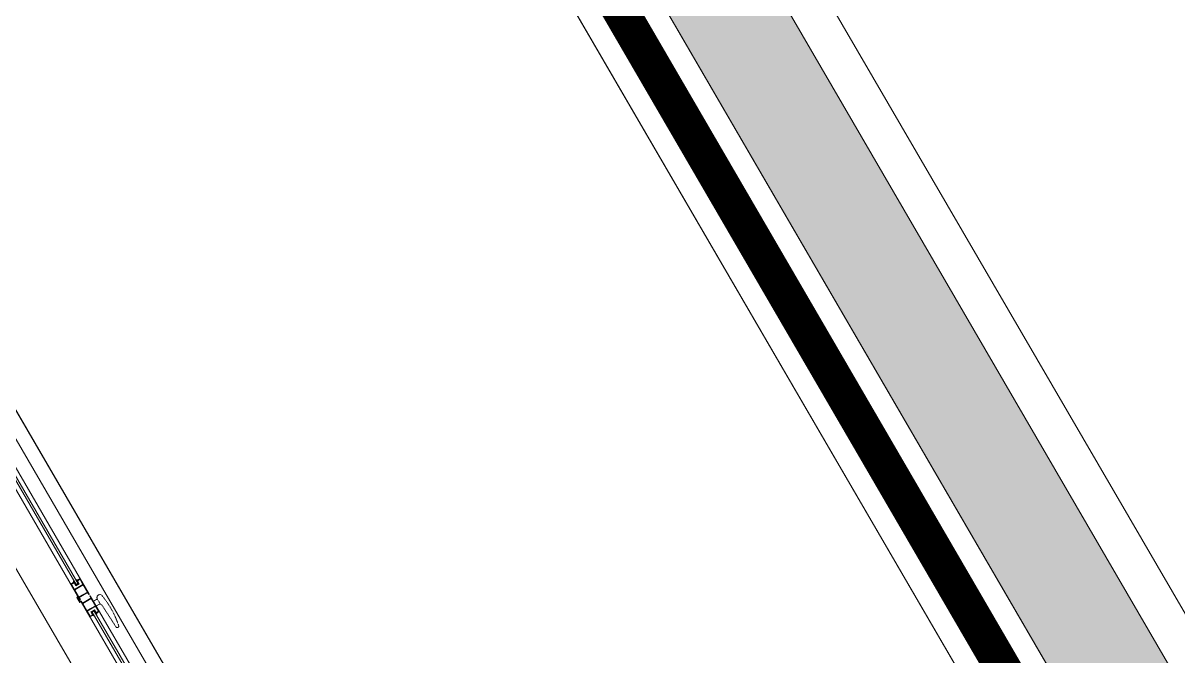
# Model space of a CAD drawing. Header units: millimetres. Extents: x 403824132 to 733479728, y 1974822364 to 2151530530.
# Drawn here: x 568646929 to 568650125, y 2063050890 to 2063052641 of the extents above; entities that cross this region are included whole.
import ezdxf

# ---------------------------------------------------------------- set-up
doc = ezdxf.new("R2010")
doc.units = ezdxf.units.MM
doc.linetypes.add('CENTER', pattern=[3, 1.5, -0.5, 0.5, -0.5])
doc.linetypes.add('HIDDEN', pattern=[0.75, 0.5, -0.25])
doc.layers.add('ChiaLo', color=128, linetype='CENTER')
doc.layers.add('loKBT', color=42, linetype='Continuous')
for name, color, linetype, lineweight in [('E- RANH GIOI', 1, 'CENTER', 13), ('E- THAY', 9, 'Continuous', 20), ('E-Manh', 251, 'Continuous', 13), ('i_Cay', 114, 'Continuous', 13), ('i_Hatch', 250, 'Continuous', 13), ('LD-CUA', 146, 'Continuous', 13), ('LD-THAY', 9, 'Continuous', 13)]:
    doc.layers.add(name, color=color, linetype=linetype, lineweight=lineweight)

# ---------------------------------------------------------------- blocks, each defined once
blk = doc.blocks.new('mb-cay40')
at = {"color": 0, "linetype": 'ByBlock'}
for centre, radius, start, end in [((-136.2343589076481, 736.8957466763095), 62.92479999999998, 125.4093320002077, 202.7100880001333), ((-230.740058907686, 763.8882466762698), 62.92479999999998, 305.4093320002077, 22.71008800013334), ((16.26654109236551, 684.2603466763248), 136.5301, 133.811686000385, 194.307733999988), ((-210.5471589076042, 749.0423466762695), 136.5301, 313.811686000385, 14.30773399998799), ((-426.9131589077006, 693.7752466762759), 54.12369999999999, 146.8150690002197, 244.0193430003837), ((-495.9196589076018, 674.7454466763011), 54.12369999999999, 326.8150690002197, 64.01934300038363), ((-299.5701589075907, 710.3054466762878), 100.1777, 149.4737229998766, 231.7585850006217), ((-447.8704589076224, 682.5084466762783), 100.1777, 329.4737229998766, 51.75858500062168), ((-230.6878589075932, 779.3904466762833), 98.06469999999999, 192.3059549999538, 259.6848969996826), ((-344.058958907699, 662.0099466762913), 98.06469999999999, 12.30595499995376, 79.68489699968265), ((112.6560410923557, 711.3373466763078), 137.2196, 163.4642290000644, 212.7905639999698), ((-134.2428589076444, 676.0780466762808), 137.2196, 343.4642290000643, 32.79056399996983), ((-147.5025589076395, 637.821246676278), 79.6564, 145.524785000142, 220.8327340004014), ((-273.4387589076068, 630.8271466763035), 79.6564, 325.524785000142, 40.83273400040141), ((138.3718410924193, 615.5002466762926), 80.63699999999999, 104.100357000399, 168.4650159999594), ((39.71864109238959, 709.8323466762886), 80.63699999999999, 284.100357000399, 348.4650159999595), ((230.3510410923918, 506.037146676299), 141.3623, 100.3005049996434, 160.4476489999013), ((71.86314109229716, 692.4305466762962), 141.3623, 280.3005049996434, 340.4476489999013), ((-541.5223589077068, 596.8183466762894), 98.14920000000001, 183.3189289998474, 263.1903650005937), ((-651.1445589076611, 493.6793466763265), 98.14920000000001, 3.318928999847402, 83.19036500059372), ((-554.1702589076594, 555.716446676277), 69.85239999999999, 25.45365099951863, 116.6851969996846), ((-522.4680589076888, 648.1498466762605), 69.85239999999999, 205.4536509995186, 296.6851969996846), ((-390.4405589076341, 597.053746676309), 66.85079999999999, 168.8066020001733, 257.6390980002616), ((-470.3303589076386, 544.7297466762902), 66.85079999999999, 348.8066020001733, 77.63909800026163), ((48.89724109234521, 562.139746676261), 68.7981, 103.8913859995158, 198.9039470000852), ((-32.70725890767062, 606.6362466762985), 68.7981, 283.8913859995158, 18.90394700008519), ((259.9547410923115, 520.9738466762719), 76.85969999999999, 122.5817349996012, 207.1799879998302), ((150.1931410923426, 550.6291466762632), 76.85969999999999, 302.5817349996012, 27.17998799983019), ((-653.7485589076532, 502.9852466762604), 44.2471, 163.4933459999228, 274.4697339999847), ((-692.7238589076442, 471.4445466763245), 44.2471, 343.4933459999227, 94.46973399998471), ((213.0515410923108, 368.6593466762861), 79.60759999999999, 86.02821900006174, 161.3697619999351), ((143.1294410924311, 473.5071466763002), 79.60759999999999, 266.0282190000617, 341.3697619999351), ((299.7197410923836, 426.0202466763112), 53.529, 59.98145400028278, 155.6675900001146), ((277.7252410923538, 494.4245466762877), 53.529, 239.9814540002828, 335.6675900001146), ((-680.1407589076553, 301.4285466763176), 101.6635, 69.72013800080484, 135.6489100005381), ((-717.600058907643, 467.8581466763062), 101.6635, 249.7201380008048, 315.6489100005381), ((-620.4297589075868, 356.9077466762828), 75.7726, 22.57230600034306, 98.33354300080866), ((-561.4437589076697, 460.9655466763143), 75.7726, 202.5723060003431, 278.3335430008087), ((281.8093410923029, 453.3035466762885), 110.2473, 244.7352629998049, 320.5781150000673), ((319.9207410923555, 283.5921466762593), 110.2473, 64.73526299980486, 140.5781150000674), ((-743.3930589076772, 225.974346676303), 95.9612, 30.9482359996829, 110.5783940005535), ((359.2284410923021, 242.1056466762602), 79.1061, 90.25287400078554, 173.52208300028), ((280.2783410924312, 330.1357466762784), 79.1061, 270.2528740007856, 353.5220830002799), ((-694.8229589076363, 365.1617466763128), 95.9612, 210.9482359996829, 290.5783940005535), ((-736.4670589076995, 276.7996466763216), 75.60229999999999, 224.257649999822, 288.5926610007619), ((-766.5091589076037, 152.3813466762949), 75.60229999999999, 44.25764999982202, 108.5926610007619), ((-649.4696589076193, 256.585046676264), 83.90719999999999, 240.5094849996896, 309.291989999972), ((-637.6392589076131, 118.6108466762598), 83.90719999999999, 60.50948499968955, 129.291989999972), ((231.9157410923508, 266.539646676305), 78.02799999999999, 238.8747640006676, 311.2135240002623), ((242.9923410922929, 141.0472466762949), 78.02799999999999, 58.87476400066763, 131.2135240002623), ((344.0384410923289, 142.0358466763282), 53.57989999999999, 28.1981360000389, 112.1917869993301), ((371.0219410923892, 216.9645466762668), 53.57989999999999, 208.1981360000389, 292.1917869993301), ((-659.0736589076696, 39.63904667626048), 110.8102, 100.8761589997203, 165.4479130002026), ((-787.2373589075869, 176.3009466762742), 110.8102, 280.8761589997204, 345.4479130002026), ((349.6776410924213, 166.3968466762817), 97.6447, 209.1951970002367, 286.7189010004093), ((292.527541092335, 25.24994667626743), 97.6447, 29.19519700023669, 106.7189010004093), ((-716.1905589076923, 74.23634667632723), 87.35799999999999, 234.9744629993681, 331.3792250002423), ((-689.6452589076944, -39.14615332373069), 87.35799999999999, 54.97446299936808, 151.3792250002424), ((208.0612410923932, 37.25554667630786), 77.31559999999999, 208.8071649999463, 283.9198800002828), ((158.9131410923146, -75.04515332368464), 77.31559999999999, 28.80716499994626, 103.9198800002828), ((313.8222410924209, -58.64165332372795), 90.3688, 71.37116600059133, 141.7535400000561), ((271.7177410924342, 82.93484667628945), 90.3688, 251.3711660005913, 321.7535400000561), ((-674.8470589076169, -123.2118533237299), 70.02329999999999, 71.8192460004174, 140.0817599994504), ((-706.7037589076499, -11.75075332372944), 70.02329999999999, 251.8192460004175, 320.0817599994504), ((-551.4629589076503, -83.00365332367801), 74.9971, 87.17243399982254, 157.2364690000009), ((-616.9188589076803, 20.92074667628185), 74.9971, 267.1724339998225, 337.2364690000009), ((-557.1729589076713, -163.3047533236968), 77.98479999999999, 113.475291999382, 203.4559599999777), ((-659.7790589075885, -122.8160533237024), 77.98479999999999, 293.475291999382, 23.45595999997768), ((274.5892410923552, -86.62635332370701), 116.145, 186.5486859998972, 256.8911319994462), ((132.8601410923875, -212.990753323691), 116.145, 6.548685999897183, 76.89113199944619), ((296.2157410923683, -68.1395533237228), 50.671, 179.2557220000184, 267.628659000778), ((243.4524410924059, -118.1089533236882), 50.671, 359.2557220000184, 87.62865900077804), ((-604.7676589076873, -147.1679533237184), 106.605, 271.6327640008068, 352.0267889999677), ((-496.1556589076645, -268.5169533236767), 106.605, 91.63276400080674, 172.0267889999677), ((-341.8780589076923, -220.9033533237016), 95.91319999999999, 122.8873139993626, 186.7253339999508), ((-489.2111589075648, -151.593553323728), 95.91319999999999, 302.8873139993626, 6.725333999950768), ((69.87894109232002, -150.8368533236935), 70.3103, 173.6499809998805, 254.6514450005405), ((-18.61045890764217, -210.8629533236744), 70.3103, 353.6499809998805, 74.65144500054049), ((-472.8800589076418, -293.5357533236747), 49.2563, 76.54190599947391, 193.4774260002929), ((-509.3162589076674, -257.1117533236902), 49.2563, 256.541905999474, 13.4774260002929), ((-314.2852589076501, -280.7871533237339), 91.05040000000001, 159.1169869998805, 230.3606240003511), ((-457.4404589076003, -318.4468533237086), 91.05040000000001, 339.1169869998805, 50.36062400035106), ((-132.5331589076959, -236.0941533236837), 75.353, 148.7876610002004, 221.5977110001933), ((-253.3297589076974, -247.0719533237279), 75.353, 328.7876610002005, 41.59771100019329), ((99.92604109243257, -278.0229533236925), 148.0051, 165.2071100000012, 218.3217489999558), ((-159.2895589076797, -332.0080533237124), 148.0051, 345.2071100000012, 38.32174899995582), ((110.3971410924278, -276.4030533237237), 64.3426, 156.7754189998254, 231.2879720002375), ((11.02814109236351, -301.2369533236779), 64.3426, 336.7754189998254, 51.28797200023745), ((161.8329410923761, -136.5778533236808), 96.71849999999999, 218.6962139999035, 286.2415449999098), ((113.3978410923155, -289.9039533237083), 96.71849999999999, 38.69621399990353, 106.2415449999098), ((-220.1570589075855, -348.4649533237389), 108.6658, 122.1169890002436, 201.7275269999994), ((-378.8747589077102, -296.6562533236793), 108.6658, 302.1169890002436, 21.72752699999944), ((-170.4776589077082, -363.9031533237066), 62.5472, 129.7475050000398, 206.070901000292), ((-266.6537589076324, -343.3009533236764), 62.5472, 309.7475050000398, 26.07090100029198), ((-159.7919589076482, -372.2426533237012), 84.6027, 5.31956000003229, 80.41896799967047), ((-61.47215890765074, -280.976453323703), 84.6027, 185.3195600000323, 260.4189679996705)]:
    blk.add_arc(centre, radius, start, end, dxfattribs=at)
blk = doc.blocks.new('SAN VUON BT A-BT1')
at = {"layer": 'i_Hatch', "true_color": 0x46cb3a, "transparency": 33554687}
h = blk.add_hatch(dxfattribs=at)
h.set_pattern_fill('CROSS', color=95, scale=300, double=1)
h.set_pattern_definition([(0, (2832.471804052591, -202892.1308809184), (75, 75), [37.5, -112.5]), (90, (2851.221804052591, -202910.8808809183), (-74.99999999999999, 75), [37.5, -112.5])])
h.paths.add_polyline_path([(7163776.864386948, 841296.910365944), (7151496.864386948, 841296.910365944), (7151496.864386948, 841006.910365944), (7163486.864386948, 841006.910365944), (7163486.864386948, 821856.910365944), (7163776.864386948, 821856.910365944)])
h.paths.add_polyline_path([(7158157.283433403, 822152.3777757367), (7151786.864386949, 822152.3777756564), (7151786.864386949, 839436.8804223271), (7151496.864386948, 839436.8686022377), (7151496.864386948, 821856.910365944), (7151496.864386948, 821516.9103659827), (7158157.283433396, 821516.9103659128)])
at = {"layer": 'E- RANH GIOI', "ltscale": 0.1, "const_width": 100}
blk.add_lwpolyline([(7151386.86438695, 821436.910365944), (7163886.864386948, 821436.910365944), (7163886.864386948, 841436.910365944), (7151386.86438695, 841436.910365944)], close=True, dxfattribs=at)
at = {"layer": 'E-Manh'}
for p, q in [((7151496.864386948, 841326.910365944), (7151496.864386948, 821886.910365944)), ((7151786.851731919, 839436.8745122823), (7151786.864386949, 822182.377775656)), ((7151896.851727768, 839436.8745122823), (7151896.864386949, 822292.3777757328))]:
    blk.add_line(p, q, dxfattribs=at)
blk.add_lwpolyline([(7151496.864386948, 841326.910365944), (7151496.864386948, 821546.9103659827), (7158267.258378486, 821546.9103659117)], dxfattribs=at)
at = {"layer": 'i_Cay', "xscale": 0.5, "yscale": 0.5, "zscale": 0.5}
blk.add_blockref('mb-cay40', (7151841.709999298, 834401.7268692127), dxfattribs=at)
blk = doc.blocks.new('MBT1 BT1')
at = {"layer": 'E- RANH GIOI', "ltscale": 0.1, "const_width": 100}
blk.add_lwpolyline([(7075416.34573628, 1014867.457355331), (7087916.345736279, 1014867.457355331), (7087916.345736279, 1034867.457355331), (7075416.34573628, 1034867.457355331)], close=True, dxfattribs=at)
at = {"layer": 'E- THAY'}
blk.add_blockref('SAN VUON BT A-BT1', (-75970.5186506696, 193430.5469893871), dxfattribs=at)
blk = doc.blocks.new('BT-02')
at = {"layer": 'loKBT'}
for points in [[(7630060.124452466, 959879.0005995429), (7630060.124452646, 939879.00005103), (7618667.766573792, 939879.0000509259), (7613983.363402477, 944869.0301038396), (7614932.676551656, 959879.0005995814), (7630060.124452462, 959879.0005995422)], [(7642560.124795453, 959879.0005996252), (7642560.124796122, 939879.000051634), (7630060.124452642, 939879.0000515198), (7630060.124451458, 959879.0005995416), (7642560.124795453, 959879.0005996252)]]:
    blk.add_lwpolyline(points, dxfattribs=at)
blk.add_lwpolyline([(7642560.124795075, 959879.0006035456), (7630060.124453478, 959879.0006030696), (7630060.124453497, 939879.0000548286), (7642560.12479603, 939879.0000550674)], close=True, dxfattribs=at)
blk = doc.blocks.new('kkkk')
h = blk.add_hatch(color=250)
edge = h.paths.add_edge_path()
edge.add_line((333058.7503477686, 105336.6100560361), (333060.2503477686, 105336.6100560361))
edge.add_line((333060.2503477686, 105336.6100560361), (333060.2503477686, 105341.6100560361))
edge.add_line((333060.2503477686, 105341.6100560361), (333061.7503477686, 105341.6100560361))
edge.add_line((333061.7503477686, 105341.6100560361), (333061.7503477686, 105371.6100560361))
edge.add_line((333061.7503477686, 105371.6100560361), (333027.5003477686, 105371.6100560361))
edge.add_line((333027.5003477686, 105371.6100560361), (333027.5003477686, 105386.6100560362))
edge.add_line((333027.5003477686, 105386.6100560362), (333022.1618856793, 105386.6100560362))
edge.add_line((333022.1618856793, 105386.6100560362), (333022.1618856793, 105383.6100560361))
edge.add_line((333022.1618856793, 105383.6100560361), (333023.6618856793, 105383.6100560361))
edge.add_line((333023.6618856793, 105383.6100560361), (333023.6618856793, 105385.1100560361))
edge.add_line((333023.6618856793, 105385.1100560361), (333026.0003477686, 105385.1100560361))
edge.add_line((333026.0003477686, 105385.1100560361), (333026.0003477686, 105378.0508778042))
edge.add_line((333026.0003477686, 105378.0508778042), (333023.6618856793, 105378.0508778042))
edge.add_line((333023.6618856793, 105378.0508778042), (333023.6618856793, 105379.5508778041))
edge.add_line((333023.6618856793, 105379.5508778041), (333022.1618856793, 105379.5508778041))
edge.add_line((333022.1618856793, 105379.5508778041), (333022.1618856793, 105376.5508778041))
edge.add_line((333022.1618856793, 105376.5508778041), (333026.0003477686, 105376.5508778041))
edge.add_line((333026.0003477686, 105376.5508778041), (333026.0003477686, 105371.6100560361))
edge.add_line((333026.0003477686, 105371.6100560361), (332991.7503477686, 105371.6100560361))
edge.add_line((332991.7503477686, 105371.6100560361), (332991.7503477686, 105341.6100560361))
edge.add_line((332991.7503477686, 105341.6100560361), (332993.2503477686, 105341.6100560361))
edge.add_line((332993.2503477686, 105341.6100560361), (332993.2503477686, 105336.6100560361))
edge.add_line((332993.2503477686, 105336.6100560361), (332994.7503477685, 105336.6100560361))
edge.add_line((332994.7503477685, 105336.6100560361), (332994.7503477685, 105341.6100560361))
edge.add_line((332994.7503477685, 105341.6100560361), (333002.2503477686, 105341.6100560361))
edge.add_line((333002.2503477686, 105341.6100560361), (333002.2503477686, 105343.1100560361))
edge.add_line((333002.2503477686, 105343.1100560361), (332993.2503477686, 105343.1100560361))
edge.add_line((332993.2503477686, 105343.1100560361), (332993.2503477686, 105370.1100560361))
edge.add_line((332993.2503477686, 105370.1100560361), (333006.8920954218, 105370.1100560361))
edge.add_arc((333010.0003477685, 105367.6396451521), 3.970410884021193, 141.5226399061715, 209.9999999996041)
edge.add_line((333006.5618710796, 105365.6544397101), (333007.8609091851, 105366.4044397101))
edge.add_arc((333010.0003477685, 105367.6396451522), 2.470410884022959, -390.0000000008324, -150.0000000000441, ccw=False)
edge.add_line((333012.1397863518, 105366.4044397101), (333013.4388244577, 105365.6544397101))
edge.add_arc((333010.0003477685, 105367.6396451521), 3.970410884017615, -29.99999999942238, 38.47736009484422)
edge.add_line((333013.1086001153, 105370.1100560362), (333040.3920954216, 105370.1100560361))
edge.add_arc((333043.5003477685, 105367.6396451521), 3.970410884021193, 141.5226399061715, 209.9999999996041)
edge.add_line((333040.0618710795, 105365.6544397101), (333041.3609091852, 105366.4044397101))
edge.add_arc((333043.5003477685, 105367.6396451522), 2.470410884022959, -390.0000000008324, -150.0000000000441, ccw=False)
edge.add_line((333045.639786352, 105366.4044397101), (333046.9388244575, 105365.6544397101))
edge.add_arc((333043.5003477685, 105367.6396451521), 3.970410884017615, -29.99999999942238, 38.47736009484422)
edge.add_line((333046.6086001155, 105370.1100560362), (333060.2503477686, 105370.1100560361))
edge.add_line((333060.2503477686, 105370.1100560361), (333060.2503477686, 105343.1100560361))
edge.add_line((333060.2503477686, 105343.1100560361), (333051.2503477687, 105343.1100560361))
edge.add_line((333051.2503477687, 105343.1100560361), (333051.2503477687, 105341.6100560361))
edge.add_line((333051.2503477687, 105341.6100560361), (333058.7503477686, 105341.6100560361))
edge.add_line((333058.7503477686, 105341.6100560361), (333058.7503477686, 105336.6100560361))
blk.add_lwpolyline([(333026.0003477686, 105378.0508778042), (333026.0003477686, 105385.1100560361), (333023.6618856793, 105385.1100560361), (333023.6618856793, 105383.6100560361), (333022.1618856793, 105383.6100560361), (333022.1618856793, 105386.6100560362), (333027.5003477686, 105386.6100560362), (333027.5003477686, 105371.6100560361), (333061.7503477686, 105371.6100560361), (333061.7503477686, 105341.6100560361), (333060.2503477686, 105341.6100560361), (333060.2503477686, 105336.6100560361), (333058.7503477686, 105336.6100560361), (333058.7503477686, 105341.6100560361), (333051.2503477687, 105341.6100560361), (333051.2503477687, 105343.1100560361), (333060.2503477686, 105343.1100560361), (333060.2503477686, 105370.1100560361), (333046.6086001155, 105370.1100560362, -0.3080097014273616), (333046.9388244575, 105365.6544397101), (333045.639786352, 105366.4044397101, 1.732050807573783), (333041.3609091852, 105366.4044397101), (333040.0618710795, 105365.6544397101, -0.3080097014276107), (333040.3920954216, 105370.1100560361), (333013.1086001153, 105370.1100560362, -0.3080097014273616), (333013.4388244577, 105365.6544397101), (333012.1397863518, 105366.4044397101, 1.732050807573783), (333007.8609091851, 105366.4044397101), (333006.5618710796, 105365.6544397101, -0.3080097014276107), (333006.8920954218, 105370.1100560361), (332993.2503477686, 105370.1100560361), (332993.2503477686, 105343.1100560361), (333002.2503477686, 105343.1100560361), (333002.2503477686, 105341.6100560361), (332994.7503477685, 105341.6100560361), (332994.7503477685, 105336.6100560361), (332993.2503477686, 105336.6100560361), (332993.2503477686, 105341.6100560361), (332991.7503477686, 105341.6100560361), (332991.7503477686, 105371.6100560361), (333026.0003477686, 105371.6100560361), (333026.0003477686, 105376.5508778041), (333022.1618856793, 105376.5508778041), (333022.1618856793, 105379.5508778041), (333023.6618856793, 105379.5508778041), (333023.6618856793, 105378.0508778042)], format="xyb", close=True)
blk = doc.blocks.new('ccccc')
h = blk.add_hatch(color=250)
h.paths.add_polyline_path([(333034.3144056356, 105325.3407150077), (333084.3144056355, 105325.3407150077), (333084.3144056355, 105326.8407150077), (333077.6940542447, 105326.8407150077), (333077.6940542447, 105353.8407150077), (333084.3144056355, 105353.8407150077), (333084.3144056355, 105355.3407150077), (333034.3144056356, 105355.3407150077), (333034.3144056356, 105346.7373347332), (333035.8144056356, 105346.7373347332), (333035.8144056356, 105353.8407150077), (333052.1347392885, 105353.8407150077), (333052.1347392885, 105326.8407150077), (333035.8144056356, 105326.8407150077), (333035.8144056356, 105333.9440952822), (333034.3144056356, 105333.9440952822)])
h.paths.add_polyline_path([(333053.6347392886, 105326.8407150077), (333053.6347392886, 105353.8407150077), (333076.1940542446, 105353.8407150077), (333076.1940542446, 105326.8407150077)], flags=16)
for p, q in [((333034.3144056356, 105346.7373347332), (333035.8144056356, 105346.7373347332)), ((333034.3144056356, 105333.9440952822), (333035.8144056356, 105333.9440952822)), ((333052.1347392885, 105353.8407150077), (333052.1347392885, 105326.8407150077)), ((333053.6347392886, 105353.8407150077), (333053.6347392886, 105326.8407150077)), ((333076.1940542446, 105353.8407150077), (333076.1940542446, 105326.8407150077)), ((333077.6940542447, 105353.8407150077), (333077.6940542447, 105326.8407150077)), ((333084.3144056355, 105355.3407150077), (333084.3144056355, 105353.8407150077)), ((333084.3144056355, 105326.8407150077), (333084.3144056355, 105325.3407150077))]:
    blk.add_line(p, q)
for points in [[(333084.3144056355, 105355.3407150077), (333034.3144056356, 105355.3407150077), (333034.3144056356, 105346.7373347332)], [(333034.3144056356, 105333.9440952822), (333034.3144056356, 105325.3407150077), (333084.3144056355, 105325.3407150077)], [(333052.1347392885, 105353.8407150077), (333035.8144056356, 105353.8407150077), (333035.8144056356, 105346.7373347332)], [(333035.8144056356, 105333.9440952822), (333035.8144056356, 105326.8407150077), (333052.1347392885, 105326.8407150077)], [(333076.1940542446, 105353.8407150077), (333053.6347392886, 105353.8407150077)], [(333084.3144056355, 105353.8407150077), (333077.6940542447, 105353.8407150077)], [(333053.6347392886, 105326.8407150077), (333076.1940542446, 105326.8407150077)], [(333077.6940542447, 105326.8407150077), (333084.3144056355, 105326.8407150077)]]:
    blk.add_lwpolyline(points)
blk = doc.blocks.new('dasdsd')
at = {"linetype": 'HIDDEN', "ltscale": 0.05}
for p, q in [((-9.569141384446992, -15.90723716295906), (-9.569141384446992, 0)), ((9.569141384446992, 0), (-9.569141384446992, 0)), ((9.569141384446992, -15.90723716294451), (9.569141384446992, 0)), ((-16.34979056974407, -18.90631077674334), (-107.8912883332232, -23.1459015282162)), ((-10.46026030555367, -16.12276114153791), (-15.45867164875381, -18.69078679804806)), ((9.569141384330578, -15.90723716295906), (-9.569141384446992, -15.90723716295906))]:
    blk.add_line(p, q, dxfattribs=at)
for centre, radius, start, end in [((-106.2585171776591, -28.09938181765028), 5.215640768237306, 108.2433054779571, 251.7566945220429), ((-40.96028682653559, 286.6360905124457), 326.6202464477597, 258.1751875100508, 278.8996242376831), ((-16.34979056974407, -16.9563107767899), 1.95, 270, 297.1926651147454), ((-9.569141384446992, -17.85723716302891), 1.95, 90, 117.1926651147453), ((9.569141384446992, -25.97958644191385), 10.07234927896024, 270, 90)]:
    blk.add_arc(centre, radius, start, end, dxfattribs=at)
blk = doc.blocks.new('fffsf')
h = blk.add_hatch(color=250)
h.paths.add_polyline_path([(333183.8310297608, 105395.8081060237), (333133.8310297608, 105395.8081060237), (333133.8310297608, 105394.3081060237), (333140.4513811519, 105394.3081060237), (333140.4513811519, 105367.3081060237), (333133.8310297608, 105367.3081060237), (333133.8310297608, 105364.3081060237), (333118.8310297608, 105364.3081060237), (333118.8310297608, 105361.3081060237), (333135.3310297608, 105361.3081060237), (333135.3310297608, 105365.8081060237), (333183.8310297608, 105365.8081060237), (333183.8310297608, 105374.4114862982), (333182.3310297608, 105374.4114862982), (333182.3310297608, 105367.3081060237), (333166.0106961079, 105367.3081060237), (333166.0106961079, 105394.3081060237), (333182.3310297608, 105394.3081060237), (333182.3310297608, 105387.2047257492), (333183.8310297608, 105387.2047257492)])
h.paths.add_polyline_path([(333164.5106961079, 105394.3081060237), (333164.5106961079, 105367.3081060237), (333141.9513811518, 105367.3081060237), (333141.9513811518, 105394.3081060237)], flags=16)
for p, q in [((333133.8310297608, 105395.8081060237), (333133.8310297608, 105394.3081060237)), ((333140.4513811519, 105394.3081060237), (333140.4513811519, 105367.3081060237)), ((333141.9513811518, 105394.3081060237), (333141.9513811518, 105367.3081060237)), ((333164.5106961079, 105394.3081060237), (333164.5106961079, 105367.3081060237)), ((333166.0106961079, 105394.3081060237), (333166.0106961079, 105367.3081060237)), ((333183.8310297608, 105387.2047257492), (333182.3310297608, 105387.2047257492)), ((333183.8310297608, 105374.4114862982), (333182.3310297608, 105374.4114862982))]:
    blk.add_line(p, q)
for points in [[(333133.8310297608, 105395.8081060237), (333183.8310297608, 105395.8081060237), (333183.8310297608, 105387.2047257492)], [(333133.8310297608, 105394.3081060237), (333140.4513811519, 105394.3081060237)], [(333141.9513811518, 105394.3081060237), (333164.5106961079, 105394.3081060237)], [(333166.0106961079, 105394.3081060237), (333182.3310297608, 105394.3081060237), (333182.3310297608, 105387.2047257492)], [(333183.8310297608, 105374.4114862982), (333183.8310297608, 105365.8081060237), (333135.3310297608, 105365.8081060237), (333135.3310297608, 105361.3081060237), (333118.8310297608, 105361.3081060237)], [(333133.8310297608, 105367.3081060237), (333133.8310297608, 105364.3081060237), (333118.8310297608, 105364.3081060237), (333118.8310297608, 105361.3081060237)], [(333140.4513811519, 105367.3081060237), (333133.8310297608, 105367.3081060237)], [(333164.5106961079, 105367.3081060237), (333141.9513811518, 105367.3081060237)], [(333182.3310297608, 105374.4114862982), (333182.3310297608, 105367.3081060237), (333166.0106961079, 105367.3081060237)]]:
    blk.add_lwpolyline(points)
blk = doc.blocks.new('*U183')
for points in [[(88.41580056528618, 82.17994154020562), (88.41580056524253, 80.6033802745078), (77.17966634732147, 80.60338027449323), (77.17966634729966, 69.39661972550675), (88.41580056521342, 69.39661972551403), (88.41580056528618, 67.82005845976528, 0.2403906807314063), (91.14311726333106, 71.99999999998546), (80.17966634737968, 71.99999999998546), (80.17966634732147, 77.99999999998543), (91.14311726327287, 77.99999999998543, 0.2403906807301442)], [(832.1262034034436, 82.17994154014741), (832.1262034035167, 80.6033802744132), (843.3623376214232, 80.60338027440594), (843.3623376214084, 69.39661972541944), (832.1262034034871, 69.39661972542672), (832.1262034034436, 67.82005845970707, -0.2403906807314063), (829.3988867054496, 71.99999999992724), (840.3623376213939, 71.99999999992724), (840.3623376213502, 77.99999999993452), (829.398886705399, 77.99999999994179, -0.2403906807301442)], [(937.9578045334848, 82.17994153920152), (937.9578045335215, 80.60338027349644), (926.7216703156078, 80.60338027346006), (926.7216703156661, 69.39661972447357), (937.95780453358, 69.39661972450267), (937.9578045335138, 67.82005845875392, 0.2403906807314063), (940.6851212314937, 71.99999999901047), (929.7216703155423, 71.99999999896681), (929.7216703155856, 77.99999999895226), (940.6851212315373, 77.99999999898864, 0.2403906807301442)]]:
    blk.add_hatch(color=250).paths.add_polyline_path(points)
for p, q in [((882.5420039685698, 89.99999999997091), (44.50000000021828, 90.00000000004366)), ((882.5420039685552, 89.99999999991269), (88.00000000023283, 89.99999999998545)), ((887.5420039684607, 89.9999999988213), (1682.084007918701, 89.99999999983993)), ((88.00000000024738, 59.99999999998546), (882.5420039685698, 59.99999999989814)), ((1682.084007918775, 59.99999999983993), (887.5420039685408, 59.99999999880675)), ((35.00000000011642, 20), (1735.084007918819, 20))]:
    blk.add_line(p, q)
for points in [[(88.41580056528618, 82.17994154020562), (88.41580056524253, 80.6033802745078), (77.17966634732147, 80.60338027449323), (77.17966634729966, 69.39661972550675), (88.41580056521342, 69.39661972551403), (88.41580056528618, 67.82005845976528, 0.2403906807314063), (91.14311726333106, 71.99999999998546), (80.17966634737968, 71.99999999998546), (80.17966634732147, 77.99999999998543), (91.14311726327287, 77.99999999998543, 0.2403906807301443)], [(832.1262034034436, 82.17994154014741), (832.1262034035167, 80.6033802744132), (843.3623376214232, 80.60338027440594), (843.3623376214084, 69.39661972541944), (832.1262034034871, 69.39661972542672), (832.1262034034436, 67.82005845970707, -0.2403906807314063), (829.3988867054496, 71.99999999992724), (840.3623376213939, 71.99999999992724), (840.3623376213502, 77.99999999993452), (829.398886705399, 77.99999999994179, -0.2403906807301443)], [(937.9578045334848, 82.17994153920152), (937.9578045335215, 80.60338027349644), (926.7216703156078, 80.60338027346006), (926.7216703156661, 69.39661972447357), (937.95780453358, 69.39661972450267), (937.9578045335138, 67.82005845875392, 0.2403906807314063), (940.6851212314937, 71.99999999901047), (929.7216703155423, 71.99999999896681), (929.7216703155856, 77.99999999895226), (940.6851212315373, 77.99999999898864, 0.2403906807301443)]]:
    blk.add_lwpolyline(points, format="xyb", close=True)
for points in [[(840.3623376213939, 71.99999999992724), (80.17966634737968, 71.99999999998546), (80.17966634732147, 77.99999999998543), (840.3623376213502, 77.99999999993452)], [(929.7216703156728, 71.99999999894499), (1689.904341571614, 71.9999999998545), (1689.904341571527, 77.99999999986177), (929.7216703155856, 77.99999999895226)]]:
    blk.add_lwpolyline(points, close=True)
at = {"rotation": 270}
blk.add_blockref('kkkk', (-105336.6100560361, 333081.7503477685), dxfattribs=at)
at = {"xscale": -1}
for name, p, rotation in [('ccccc', (333122.3144056175, -105265.3407150657), 359.9999999999902), ('fffsf', (-332246.2890260881, 105455.8081050878), 180.0000000001608), ('kkkk', (107106.6940639549, 333081.7503477685), 90)]:
    blk.add_blockref(name, p, dxfattribs=dict(at, rotation=rotation))
for p in [(-332201.7724016853, -105265.3407149498), (-331352.2303974212, -105265.3407159424)]:
    blk.add_blockref('ccccc', p)
at = {"xscale": -0.8000000000000002, "yscale": 0.8, "zscale": 0.8}
blk.add_blockref('dasdsd', (912.542003968555, 59.99999999895225), dxfattribs=at)
blk = doc.blocks.new('MB TANG 1 BT3')
at = {"layer": 'E- THAY'}
blk.add_lwpolyline([(7071865.109252914, 940680.8840764537), (7072085.109253019, 940680.8840764537), (7072085.10925302, 938910.8000685351), (7071865.109252917, 938910.8000685351)], close=True, dxfattribs=at)
at = {"layer": 'LD-CUA', "rotation": 270}
blk.add_blockref('*U183', (7071885.109252826, 940680.884076454), dxfattribs=at)

msp = doc.modelspace()

# ---------------------------------------------------------------- linework, layer by layer
at = {"layer": 'ChiaLo', "ltscale": 5, "elevation": 0.2756072640632745}
msp.add_lwpolyline([(568655097.7755159, 2063041476.729128), (568634915.1219379, 2063076166.952878)], dxfattribs=at)
at = {"layer": 'loKBT', "elevation": 0.2756072640632745}
for points in [[(568655847.1436483, 2063065128.920246), (568645006.4487271, 2063058821.841003), (568655097.7755158, 2063041476.729129), (568665938.4704374, 2063047783.808372)], [(568645006.4487269, 2063058821.841003), (568631887.0852755, 2063051189.0402), (568638637.3138198, 2063037692.568235), (568645217.68969, 2063035728.528973), (568655097.7755157, 2063041476.729128)]]:
    msp.add_lwpolyline(points, close=True, dxfattribs=at)

# ---------------------------------------------------------------- next in the draw order: block references
at = {"layer": 'LD-THAY', "xscale": 1.003354102868896, "yscale": 1.003354102868896, "zscale": 1.003354102868896, "rotation": 30.1906983248881}
msp.add_blockref('MBT1 BT1', (563030971.3485909, 2058591310.30127, -0.06536233179477118), dxfattribs=at)

# ---------------------------------------------------------------- next in the draw order: linework, layer by layer
at = {"layer": 'E- RANH GIOI', "ltscale": 0.05, "const_width": 100.1380112430793, "elevation": -0.0665916369707467}
msp.add_lwpolyline([(568631907.1124535, 2063051155.014519), (568645026.475832, 2063058787.81514), (568655097.9489346, 2063041476.828278), (568645217.8627834, 2063035728.627838), (568638637.4867058, 2063037692.66716)], close=True, dxfattribs=at)
at = {"layer": 'E- THAY'}
msp.add_line((568644986.6585255, 2063058637.211746, -0.06658844562201396), (568654891.9523487, 2063041611.855614, -0.06659778397181708), dxfattribs=at)
at = {"layer": 'E- THAY', "elevation": -0.0665916369707467}
msp.add_lwpolyline([(568631907.1124535, 2063051155.014519), (568645026.475832, 2063058787.81514), (568655097.9489346, 2063041476.828278), (568645217.8627834, 2063035728.627838), (568638637.4867058, 2063037692.66716)], close=True, dxfattribs=at)
at = {"layer": 'E- THAY', "elevation": -0.0665923219591226}
msp.add_lwpolyline([(568647948.258852, 2063049782.895325), (568644302.3787136, 2063056049.484413), (568640519.928011, 2063053848.867798), (568639870.3180046, 2063054965.426567), (568645288.8026714, 2063058117.882301), (568649584.2928143, 2063050734.734138), (568647948.258852, 2063049782.895325)], dxfattribs=at)

# ---------------------------------------------------------------- next in the draw order: block references
at = {"layer": 'loKBT', "xscale": 1.003354102868896, "yscale": 1.003354102868896, "zscale": 1.003354102868896, "rotation": 30.1906983248881}
msp.add_blockref('BT-02', (562512116.9320583, 2058376490.001122, -0.06519195950554779), dxfattribs=at)

# ---------------------------------------------------------------- next in the draw order: block references
at = {"layer": 'LD-THAY', "extrusion": (-4.47630194583068e-10, 2.880668829566138e-10, -1), "xscale": 1.001380112430792, "yscale": 1.001380112430792, "zscale": -1.001380112430793, "rotation": 329.8093023227514}
msp.add_blockref('MB TANG 1 BT3', (-575241487.6044693, 2065798863.79538, 0.4063446505737178), dxfattribs=at)

# ---------------------------------------------------------------- next in the draw order: linework, layer by layer
at = {"layer": 'LD-THAY', "elevation": -0.06658884293132626}
msp.add_lwpolyline([(568646347.9436207, 2063041542.314674), (568650744.6271057, 2063044100.290146), (568650888.1401691, 2063043853.618225), (568651442.0917683, 2063044175.905312), (568651119.8045845, 2063044729.857025), (568650946.6947708, 2063044629.142387), (568648346.0820713, 2063049099.111252), (568648501.8809052, 2063049189.754227), (568648199.7367592, 2063049709.084129), (568648043.9379272, 2063049618.441002), (568646321.6737232, 2063052578.692329), (568646477.4726524, 2063052669.335457), (568646175.3283176, 2063053188.665207), (568646019.5294838, 2063053098.021774), (568644513.8809547, 2063055685.951508), (568644669.679884, 2063055776.594635), (568644367.5357399, 2063056295.924385)], dxfattribs=at)

# ---------------------------------------------------------------- next in the draw order: block references
at = {"layer": 'LD-THAY', "xscale": 1.003354102868896, "yscale": 1.003354102868896, "zscale": 1.003354102868896, "rotation": 30.1906983248881}
msp.add_blockref('MBT1 BT1', (563030971.3485909, 2058591310.30127, -0.06536233179477118), dxfattribs=at)

# ---------------------------------------------------------------- next in the draw order: linework, layer by layer
at = {"layer": 'E- RANH GIOI', "ltscale": 0.05, "const_width": 100.1380112430793, "elevation": -0.0665916369707467}
msp.add_lwpolyline([(568631907.1124535, 2063051155.014519), (568645026.475832, 2063058787.81514), (568655097.9489346, 2063041476.828278), (568645217.8627834, 2063035728.627838), (568638637.4867058, 2063037692.66716)], close=True, dxfattribs=at)
at = {"layer": 'E- THAY'}
msp.add_line((568644986.6585255, 2063058637.211746, -0.06658844562201396), (568654891.9523487, 2063041611.855614, -0.06659778397181708), dxfattribs=at)
at = {"layer": 'E- THAY', "elevation": -0.0665916369707467}
msp.add_lwpolyline([(568631907.1124535, 2063051155.014519), (568645026.475832, 2063058787.81514), (568655097.9489346, 2063041476.828278), (568645217.8627834, 2063035728.627838), (568638637.4867058, 2063037692.66716)], close=True, dxfattribs=at)
at = {"layer": 'E- THAY', "elevation": -0.0665923219591226}
msp.add_lwpolyline([(568647948.258852, 2063049782.895325), (568644302.3787136, 2063056049.484413), (568640519.928011, 2063053848.867798), (568639870.3180046, 2063054965.426567), (568645288.8026714, 2063058117.882301), (568649584.2928143, 2063050734.734138), (568647948.258852, 2063049782.895325)], dxfattribs=at)

# ---------------------------------------------------------------- next in the draw order: block references
at = {"layer": 'loKBT', "xscale": 1.003354102868896, "yscale": 1.003354102868896, "zscale": 1.003354102868896, "rotation": 30.1906983248881}
msp.add_blockref('BT-02', (562512116.9320583, 2058376490.001122, -0.06519195950554779), dxfattribs=at)

# ---------------------------------------------------------------- next in the draw order: block references
at = {"layer": 'LD-THAY', "extrusion": (-4.47630194583068e-10, 2.880668829566138e-10, -1), "xscale": 1.001380112430792, "yscale": 1.001380112430792, "zscale": -1.001380112430793, "rotation": 329.8093023227514}
msp.add_blockref('MB TANG 1 BT3', (-575241487.6044693, 2065798863.79538, 0.4063446505737178), dxfattribs=at)

# ---------------------------------------------------------------- next in the draw order: linework, layer by layer
at = {"layer": 'LD-THAY', "elevation": -0.06658884293132626}
msp.add_lwpolyline([(568646347.9436207, 2063041542.314674), (568650744.6271057, 2063044100.290146), (568650888.1401691, 2063043853.618225), (568651442.0917683, 2063044175.905312), (568651119.8045845, 2063044729.857025), (568650946.6947708, 2063044629.142387), (568648346.0820713, 2063049099.111252), (568648501.8809052, 2063049189.754227), (568648199.7367592, 2063049709.084129), (568648043.9379272, 2063049618.441002), (568646321.6737232, 2063052578.692329), (568646477.4726524, 2063052669.335457), (568646175.3283176, 2063053188.665207), (568646019.5294838, 2063053098.021774), (568644513.8809547, 2063055685.951508), (568644669.679884, 2063055776.594635), (568644367.5357399, 2063056295.924385)], dxfattribs=at)

doc.saveas('drawing.dxf')
